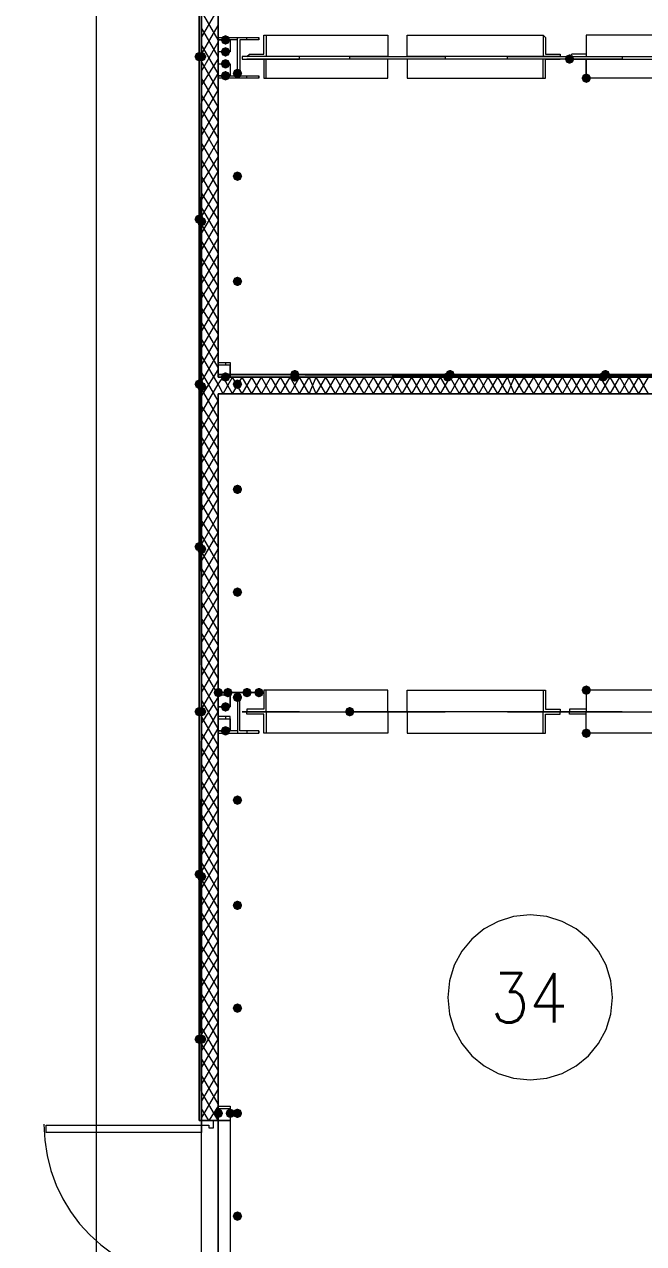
# Model space of a CAD drawing. Header units: millimetres. Extents: x 0 to 420, y 0 to 297.
# Drawn here: x 378.58 to 389.55, y 148.7 to 170.29 of the extents above; entities that cross this region are included whole.
import ezdxf

# ---------------------------------------------------------------- set-up
doc = ezdxf.new("R2010")
doc.units = ezdxf.units.MM
doc.styles.get("Standard").update_dxf_attribs({"font": 'STANDARD'})

msp = doc.modelspace()

# ---------------------------------------------------------------- hatches: boundary and pattern name
h = msp.add_hatch(color=7)
h.paths.add_polyline_path([(381.719667, 176.953333), (381.677333, 176.953333), (381.719667, 169.714333)], flags=0)
h.paths.add_polyline_path([(381.677333, 176.953333), (381.719667, 169.714333), (381.677333, 169.714333)], flags=0)
for color, points in [(7, [(382.227667, 170.010667), (382.202796, 169.950871), (382.143, 169.926), (382.083204, 169.950871), (382.058333, 170.010667), (382.083204, 170.070462), (382.143, 170.095333), (382.202796, 170.070463)]), (254, [(381.762, 169.714333), (381.737129, 169.654538), (381.677333, 169.629667), (381.617538, 169.654538), (381.592667, 169.714333), (381.617537, 169.774129), (381.677333, 169.799), (381.737129, 169.774129)]), (254, [(381.804333, 169.714333), (381.779462, 169.654538), (381.719667, 169.629667), (381.659871, 169.654538), (381.635, 169.714333), (381.659871, 169.774129), (381.719667, 169.799), (381.779462, 169.774129)]), (254, [(381.804333, 169.714333), (381.779462, 169.654538), (381.719667, 169.629667), (381.659871, 169.654538), (381.635, 169.714333), (381.659871, 169.774129), (381.719667, 169.799), (381.779462, 169.774129)]), (7, [(382.227667, 169.799), (382.202796, 169.739204), (382.143, 169.714333), (382.083204, 169.739204), (382.058333, 169.799), (382.083204, 169.858796), (382.143, 169.883667), (382.202796, 169.858796)]), (7, [(388.323667, 169.672), (388.298796, 169.612204), (388.239, 169.587333), (388.179204, 169.612204), (388.154333, 169.672), (388.179204, 169.731796), (388.239, 169.756667), (388.298796, 169.731796)]), (7, [(382.227667, 169.587333), (382.202796, 169.527537), (382.143, 169.502667), (382.083204, 169.527537), (382.058333, 169.587333), (382.083204, 169.647129), (382.143, 169.672), (382.202796, 169.647129)]), (7, [(382.439333, 169.418), (382.414462, 169.358204), (382.354667, 169.333333), (382.294871, 169.358204), (382.27, 169.418), (382.294871, 169.477796), (382.354667, 169.502667), (382.414462, 169.477796)]), (7, [(382.227667, 169.375667), (382.202796, 169.315871), (382.143, 169.291), (382.083204, 169.315871), (382.058333, 169.375667), (382.083204, 169.435462), (382.143, 169.460333), (382.202796, 169.435463)]), (7, [(388.62, 169.333333), (388.595129, 169.273537), (388.535333, 169.248667), (388.475537, 169.273537), (388.450667, 169.333333), (388.475537, 169.393129), (388.535333, 169.418), (388.595129, 169.393129)]), (7, [(382.439333, 167.597667), (382.414462, 167.537871), (382.354667, 167.513), (382.294871, 167.537871), (382.27, 167.597667), (382.294871, 167.657462), (382.354667, 167.682333), (382.414462, 167.657463)]), (254, [(381.762, 166.835667), (381.737129, 166.775871), (381.677333, 166.751), (381.617538, 166.775871), (381.592667, 166.835667), (381.617537, 166.895462), (381.677333, 166.920333), (381.737129, 166.895463)]), (254, [(381.804333, 166.793333), (381.779462, 166.733537), (381.719667, 166.708667), (381.659871, 166.733537), (381.635, 166.793333), (381.659871, 166.853129), (381.719667, 166.878), (381.779462, 166.853129)]), (7, [(382.439333, 165.735), (382.414462, 165.675204), (382.354667, 165.650333), (382.294871, 165.675204), (382.27, 165.735), (382.294871, 165.794796), (382.354667, 165.819667), (382.414462, 165.794796)]), (7, [(382.227667, 164.041667), (382.202796, 163.981871), (382.143, 163.957), (382.083204, 163.981871), (382.058333, 164.041667), (382.083204, 164.101462), (382.143, 164.126333), (382.202796, 164.101463)]), (254, [(383.455333, 164.084), (383.430462, 164.024204), (383.370667, 163.999333), (383.310871, 164.024204), (383.286, 164.084), (383.310871, 164.143796), (383.370667, 164.168667), (383.430462, 164.143796)]), (254, [(383.455333, 164.041667), (383.430462, 163.981871), (383.370667, 163.957), (383.310871, 163.981871), (383.286, 164.041667), (383.310871, 164.101462), (383.370667, 164.126333), (383.430462, 164.101463)]), (254, [(386.164667, 164.041667), (386.139796, 163.981871), (386.08, 163.957), (386.020204, 163.981871), (385.995333, 164.041667), (386.020204, 164.101462), (386.08, 164.126333), (386.139796, 164.101463)]), (254, [(386.207, 164.084), (386.182129, 164.024204), (386.122333, 163.999333), (386.062538, 164.024204), (386.037667, 164.084), (386.062537, 164.143796), (386.122333, 164.168667), (386.182129, 164.143796)]), (254, [(388.916333, 164.041667), (388.891462, 163.981871), (388.831667, 163.957), (388.771871, 163.981871), (388.747, 164.041667), (388.771871, 164.101462), (388.831667, 164.126333), (388.891462, 164.101463)]), (254, [(388.958667, 164.084), (388.933796, 164.024204), (388.874, 163.999333), (388.814204, 164.024204), (388.789333, 164.084), (388.814204, 164.143796), (388.874, 164.168667), (388.933796, 164.143796)]), (254, [(381.762, 163.914667), (381.737129, 163.854871), (381.677333, 163.83), (381.617538, 163.854871), (381.592667, 163.914667), (381.617537, 163.974462), (381.677333, 163.999333), (381.737129, 163.974463)]), (254, [(381.804333, 163.872333), (381.779462, 163.812537), (381.719667, 163.787667), (381.659871, 163.812537), (381.635, 163.872333), (381.659871, 163.932129), (381.719667, 163.957), (381.779462, 163.932129)]), (7, [(382.439333, 163.914667), (382.414462, 163.854871), (382.354667, 163.83), (382.294871, 163.854871), (382.27, 163.914667), (382.294871, 163.974462), (382.354667, 163.999333), (382.414462, 163.974463)]), (7, [(382.439333, 162.052), (382.414462, 161.992204), (382.354667, 161.967333), (382.294871, 161.992204), (382.27, 162.052), (382.294871, 162.111796), (382.354667, 162.136667), (382.414462, 162.111796)]), (254, [(381.762, 161.036), (381.737129, 160.976204), (381.677333, 160.951333), (381.617538, 160.976204), (381.592667, 161.036), (381.617537, 161.095796), (381.677333, 161.120667), (381.737129, 161.095796)]), (254, [(381.804333, 160.993667), (381.779462, 160.933871), (381.719667, 160.909), (381.659871, 160.933871), (381.635, 160.993667), (381.659871, 161.053462), (381.719667, 161.078333), (381.779462, 161.053463)]), (7, [(382.439333, 160.231667), (382.414462, 160.171871), (382.354667, 160.147), (382.294871, 160.171871), (382.27, 160.231667), (382.294871, 160.291462), (382.354667, 160.316333), (382.414462, 160.291463)]), (7, [(382.100667, 158.453667), (382.075796, 158.393871), (382.016, 158.369), (381.956204, 158.393871), (381.931333, 158.453667), (381.956204, 158.513462), (382.016, 158.538333), (382.075796, 158.513463)]), (7, [(382.27, 158.453667), (382.245129, 158.393871), (382.185333, 158.369), (382.125538, 158.393871), (382.100667, 158.453667), (382.125537, 158.513462), (382.185333, 158.538333), (382.245129, 158.513463)]), (7, [(382.608667, 158.453667), (382.583796, 158.393871), (382.524, 158.369), (382.464204, 158.393871), (382.439333, 158.453667), (382.464204, 158.513462), (382.524, 158.538333), (382.583796, 158.513463)]), (7, [(382.820333, 158.453667), (382.795462, 158.393871), (382.735667, 158.369), (382.675871, 158.393871), (382.651, 158.453667), (382.675871, 158.513462), (382.735667, 158.538333), (382.795462, 158.513463)]), (7, [(388.62, 158.496), (388.595129, 158.436204), (388.535333, 158.411333), (388.475537, 158.436204), (388.450667, 158.496), (388.475537, 158.555796), (388.535333, 158.580667), (388.595129, 158.555796)]), (7, [(382.227667, 158.199667), (382.202796, 158.139871), (382.143, 158.115), (382.083204, 158.139871), (382.058333, 158.199667), (382.083204, 158.259462), (382.143, 158.284333), (382.202796, 158.259463)]), (7, [(382.439333, 158.369), (382.414462, 158.309204), (382.354667, 158.284333), (382.294871, 158.309204), (382.27, 158.369), (382.294871, 158.428796), (382.354667, 158.453667), (382.414462, 158.428796)]), (254, [(381.762, 158.115), (381.737129, 158.055204), (381.677333, 158.030333), (381.617538, 158.055204), (381.592667, 158.115), (381.617537, 158.174796), (381.677333, 158.199667), (381.737129, 158.174796)]), (254, [(381.804333, 158.115), (381.779462, 158.055204), (381.719667, 158.030333), (381.659871, 158.055204), (381.635, 158.115), (381.659871, 158.174796), (381.719667, 158.199667), (381.779462, 158.174796)]), (7, [(384.429, 158.115), (384.404129, 158.055204), (384.344333, 158.030333), (384.284537, 158.055204), (384.259667, 158.115), (384.284537, 158.174796), (384.344333, 158.199667), (384.404129, 158.174796)]), (7, [(382.227667, 157.776333), (382.202796, 157.716537), (382.143, 157.691667), (382.083204, 157.716537), (382.058333, 157.776333), (382.083204, 157.836129), (382.143, 157.861), (382.202796, 157.836129)]), (7, [(388.62, 157.734), (388.595129, 157.674204), (388.535333, 157.649333), (388.475537, 157.674204), (388.450667, 157.734), (388.475537, 157.793796), (388.535333, 157.818667), (388.595129, 157.793796)]), (7, [(382.439333, 156.548667), (382.414462, 156.488871), (382.354667, 156.464), (382.294871, 156.488871), (382.27, 156.548667), (382.294871, 156.608462), (382.354667, 156.633333), (382.414462, 156.608463)]), (254, [(381.762, 155.236333), (381.737129, 155.176537), (381.677333, 155.151667), (381.617538, 155.176537), (381.592667, 155.236333), (381.617537, 155.296129), (381.677333, 155.321), (381.737129, 155.296129)]), (254, [(381.804333, 155.194), (381.779462, 155.134204), (381.719667, 155.109333), (381.659871, 155.134204), (381.635, 155.194), (381.659871, 155.253796), (381.719667, 155.278667), (381.779462, 155.253796)]), (7, [(382.439333, 154.686), (382.414462, 154.626204), (382.354667, 154.601333), (382.294871, 154.626204), (382.27, 154.686), (382.294871, 154.745796), (382.354667, 154.770667), (382.414462, 154.745796)]), (7, [(382.439333, 152.865667), (382.414462, 152.805871), (382.354667, 152.781), (382.294871, 152.805871), (382.27, 152.865667), (382.294871, 152.925462), (382.354667, 152.950333), (382.414462, 152.925463)]), (254, [(381.762, 152.315333), (381.737129, 152.255537), (381.677333, 152.230667), (381.617538, 152.255537), (381.592667, 152.315333), (381.617537, 152.375129), (381.677333, 152.4), (381.737129, 152.375129)]), (254, [(381.804333, 152.315333), (381.779462, 152.255537), (381.719667, 152.230667), (381.659871, 152.255537), (381.635, 152.315333), (381.659871, 152.375129), (381.719667, 152.4), (381.779462, 152.375129)]), (7, [(382.100667, 151.003), (382.075796, 150.943204), (382.016, 150.918333), (381.956204, 150.943204), (381.931333, 151.003), (381.956204, 151.062796), (382.016, 151.087667), (382.075796, 151.062796)]), (7, [(382.312333, 151.003), (382.287462, 150.943204), (382.227667, 150.918333), (382.167871, 150.943204), (382.143, 151.003), (382.167871, 151.062796), (382.227667, 151.087667), (382.287462, 151.062796)]), (7, [(382.439333, 151.003), (382.414462, 150.943204), (382.354667, 150.918333), (382.294871, 150.943204), (382.27, 151.003), (382.294871, 151.062796), (382.354667, 151.087667), (382.414462, 151.062796)]), (7, [(382.439333, 149.182667), (382.414462, 149.122871), (382.354667, 149.098), (382.294871, 149.122871), (382.27, 149.182667), (382.294871, 149.242462), (382.354667, 149.267333), (382.414462, 149.242463)])]:
    msp.add_hatch(color=color).paths.add_polyline_path(points, flags=0)
h = msp.add_hatch(color=7)
h.paths.add_polyline_path([(381.719667, 169.714333), (381.677333, 169.714333), (381.719667, 158.115)], flags=0)
h.paths.add_polyline_path([(381.677333, 169.714333), (381.719667, 158.115), (381.677333, 158.115)], flags=0)
h = msp.add_hatch(color=7)
h.paths.add_polyline_path([(394.335, 164.084), (382.016, 164.084), (394.335, 164.041667)], flags=0)
h.paths.add_polyline_path([(382.016, 164.084), (394.335, 164.041667), (382.016, 164.041667)], flags=0)
h = msp.add_hatch(color=7)
h.paths.add_polyline_path([(381.719667, 158.115), (381.677333, 158.115), (381.719667, 150.876)], flags=0)
h.paths.add_polyline_path([(381.677333, 158.115), (381.719667, 150.876), (381.677333, 150.876)], flags=0)

# ---------------------------------------------------------------- linework, layer by layer
at = {"color": 5, "lineweight": 0}
msp.add_lwpolyline([(124.290668, 139.572999), (235.669667, 139.572999), (242.146667, 139.572999), (242.146667, 143.086666), (261.831667, 143.086666), (261.831667, 139.572999), (374.607667, 139.572999), (379.857, 139.572999), (379.857, 188.467999), (268.224001, 188.467999), (261.958667, 188.467999), (261.958667, 184.869666)], dxfattribs=at)
at = {"color": 8, "lineweight": 0}
msp.add_lwpolyline([(381.719667, 140.377333), (381.719667, 187.452), (260.265333, 187.452), (260.265333, 140.377333)], close=True, dxfattribs=at)
at = {"color": 152, "lineweight": 0}
for points in [[(394.335, 187.452), (382.016, 187.452), (382.016, 164.041667), (394.335, 164.041667)], [(394.335, 140.377333), (394.335, 163.745333), (382.016, 163.745333), (382.016, 140.377333)]]:
    msp.add_lwpolyline(points, close=True, dxfattribs=at)
at = {"color": 7, "lineweight": 0}
for points in [[(381.719667, 176.953333), (381.677333, 176.953333), (381.719667, 169.714333)], [(381.677333, 176.953333), (381.719667, 169.714333), (381.677333, 169.714333)], [(381.677333, 176.953333), (381.677333, 169.714333), (381.719667, 169.714333), (381.719667, 176.953333)], [(381.677333, 176.953333), (381.677333, 169.714333), (381.719667, 169.714333), (381.719667, 176.953333)], [(382.735667, 169.333333), (382.016, 169.333333), (382.016, 169.375667), (382.354667, 169.375667), (382.354667, 170.010667), (382.016, 170.010667), (382.016, 170.053), (382.735667, 170.053), (382.735667, 170.010667), (382.397, 170.010667), (382.397, 169.375667), (382.735667, 169.375667)], [(382.227667, 169.799), (382.016, 169.799), (382.016, 170.010667), (382.227667, 170.010667), (382.227667, 169.799), (382.016, 169.799), (382.016, 170.010667), (382.227667, 170.010667)], [(385.360333, 170.095333), (387.773333, 170.095333), (387.773333, 169.714333), (385.360333, 169.714333)], [(390.990667, 170.095333), (388.535333, 170.095333), (388.535333, 169.714333), (390.990667, 169.714333)], [(381.719667, 169.714333), (381.677333, 169.714333), (381.719667, 158.115)], [(381.677333, 169.714333), (381.719667, 158.115), (381.677333, 158.115)], [(381.719667, 158.115), (381.719667, 169.714333), (381.677333, 169.714333), (381.677333, 158.115)], [(381.719667, 158.115), (381.719667, 169.714333), (381.677333, 169.714333), (381.677333, 158.115)], [(382.439333, 169.672), (383.455333, 169.672), (383.455333, 169.714333), (382.439333, 169.714333)], [(384.344333, 169.714333), (386.037667, 169.714333), (386.037667, 169.672), (384.344333, 169.672)], [(387.138333, 169.714333), (389.170333, 169.714333), (389.170333, 169.672), (387.138333, 169.672)], [(382.227667, 169.375667), (382.016, 169.375667), (382.016, 169.587333), (382.227667, 169.587333), (382.227667, 169.375667), (382.016, 169.375667), (382.016, 169.587333), (382.227667, 169.587333)], [(385.360333, 169.333333), (387.773333, 169.333333), (387.773333, 169.672), (385.360333, 169.672)], [(390.990667, 169.333333), (388.535333, 169.333333), (388.535333, 169.672), (390.990667, 169.672)], [(382.016, 164.295667), (382.227667, 164.295667), (382.227667, 164.041667), (382.016, 164.041667)], [(382.016, 164.253333), (382.016, 164.041667), (382.227667, 164.041667), (382.227667, 164.253333)], [(394.335, 164.084), (382.016, 164.084), (394.335, 164.041667)], [(382.016, 164.084), (394.335, 164.041667), (382.016, 164.041667)], [(382.016, 164.041667), (382.016, 164.084), (394.335, 164.084), (394.335, 164.041667), (382.016, 164.041667), (394.335, 164.041667), (394.335, 164.084), (382.016, 164.084)], [(385.360333, 158.496), (387.773333, 158.496), (387.773333, 158.115), (385.360333, 158.115)], [(390.990667, 158.496), (388.535333, 158.496), (388.535333, 158.115), (390.990667, 158.115)], [(382.227667, 158.453667), (382.016, 158.453667), (382.016, 158.199667), (382.227667, 158.199667)], [(382.735667, 158.453667), (382.016, 158.453667), (382.354667, 158.453667), (382.354667, 157.776333), (382.016, 157.776333), (382.016, 157.734), (382.735667, 157.734), (382.735667, 157.776333), (382.397, 157.776333), (382.397, 158.453667)], [(382.227667, 158.411333), (382.227667, 158.199667), (382.016, 158.199667), (382.016, 158.411333)], [(381.719667, 158.115), (381.677333, 158.115), (381.719667, 150.876)], [(381.677333, 158.115), (381.719667, 150.876), (381.677333, 150.876)], [(381.719667, 150.876), (381.719667, 158.115), (381.677333, 158.115), (381.677333, 150.876)], [(381.719667, 150.876), (381.719667, 158.115), (381.677333, 158.115), (381.677333, 150.876)], [(382.439333, 158.115), (383.455333, 158.115)], [(386.037667, 158.115), (384.344333, 158.115)], [(385.360333, 157.734), (387.773333, 157.734), (387.773333, 158.115), (385.360333, 158.115)], [(387.138333, 158.115), (389.170333, 158.115)], [(390.990667, 157.734), (388.535333, 157.734), (388.535333, 158.115), (390.990667, 158.115)], [(382.227667, 158.030333), (382.016, 158.030333), (382.016, 157.776333), (382.227667, 157.776333)], [(382.227667, 157.988), (382.227667, 157.776333), (382.016, 157.776333), (382.016, 157.988)], [(382.016, 150.876), (382.016, 151.087667), (382.227667, 151.087667), (382.227667, 150.876), (382.016, 150.876), (382.016, 151.13), (382.227667, 151.13), (382.227667, 150.876)], [(378.968, 150.791333), (381.719667, 150.791333), (381.719667, 150.664333), (378.968, 150.664333)], [(381.931333, 150.876), (381.719667, 150.876), (381.719667, 150.791333), (381.846667, 150.791333), (381.846667, 150.749), (381.931333, 150.749)]]:
    msp.add_lwpolyline(points, close=True, dxfattribs=at)
for points in [[(381.677333, 169.714333), (381.677333, 176.953333), (381.719667, 169.714333), (381.719667, 176.953333)], [(381.719667, 176.953333), (381.719667, 150.876)], [(382.016, 164.041667), (382.016, 176.953333)], [(381.719667, 170.053), (382.016, 170.561)], [(382.016, 170.010667), (381.719667, 170.518667)], [(381.719667, 169.756667), (382.016, 170.264667)], [(382.016, 169.714333), (381.719667, 170.222333)], [(381.719667, 169.460333), (382.016, 169.968333)], [(382.016, 169.418), (381.719667, 169.926)], [(382.016, 170.010667), (382.016, 170.053)], [(382.185333, 170.010667), (382.185333, 170.053)], [(382.354667, 169.333333), (382.354667, 170.053)], [(382.862667, 170.095333), (385.021667, 170.095333), (385.021667, 169.714333), (382.862667, 169.714333), (382.524, 169.714333), (382.566333, 169.756667), (382.778, 169.756667), (382.820333, 169.756667), (382.820333, 170.053), (382.820333, 170.095333), (382.862667, 170.095333), (382.862667, 169.714333)], [(382.524, 170.010667), (382.524, 170.053)], [(382.735667, 170.010667), (382.735667, 170.053)], [(387.773333, 170.095333), (387.815667, 170.053)], [(387.815667, 170.053), (387.815667, 169.756667), (388.069667, 169.756667), (388.069667, 169.714333)], [(388.535333, 170.053), (388.535333, 169.756667), (388.493, 169.756667), (388.281333, 169.756667), (388.239, 169.714333)], [(388.535333, 170.095333), (388.535333, 170.053)], [(381.719667, 158.115), (381.719667, 169.714333), (381.719667, 158.115), (381.677333, 169.714333)], [(388.069667, 169.714333), (387.773333, 169.714333)], [(388.239, 169.714333), (388.535333, 169.714333)], [(381.719667, 169.206333), (382.016, 169.672)], [(382.016, 169.121667), (381.719667, 169.629667)], [(382.862667, 169.333333), (385.021667, 169.333333), (385.021667, 169.672), (382.862667, 169.672), (382.524, 169.672), (382.566333, 169.672), (382.778, 169.672), (382.820333, 169.672), (382.820333, 169.629667), (382.820333, 169.333333), (382.862667, 169.333333), (382.862667, 169.672)], [(388.069667, 169.672), (387.773333, 169.672)], [(387.815667, 169.333333), (387.815667, 169.629667), (387.815667, 169.672), (388.069667, 169.672)], [(388.535333, 169.672), (388.493, 169.672), (388.281333, 169.672), (388.239, 169.672), (388.535333, 169.672), (388.535333, 169.629667), (388.535333, 169.333333)], [(381.719667, 168.91), (382.016, 169.418)], [(382.016, 168.825333), (381.719667, 169.333333)], [(382.016, 169.333333), (382.016, 169.375667)], [(382.185333, 169.333333), (382.185333, 169.375667)], [(382.524, 169.333333), (382.524, 169.375667)], [(382.735667, 169.333333), (382.735667, 169.375667)], [(387.773333, 169.333333), (387.815667, 169.333333)], [(381.719667, 168.613667), (382.016, 169.121667)], [(382.016, 168.571333), (381.719667, 169.037)], [(381.719667, 168.317333), (382.016, 168.825333)], [(382.016, 168.275), (381.719667, 168.783)], [(381.719667, 168.021), (382.016, 168.529)], [(382.016, 167.978667), (381.719667, 168.486667)], [(381.719667, 167.724667), (382.016, 168.232667)], [(382.016, 167.682333), (381.719667, 168.190333)], [(381.719667, 167.470667), (382.016, 167.936333)], [(382.016, 167.386), (381.719667, 167.894)], [(381.719667, 167.174333), (382.016, 167.682333)], [(382.016, 167.089667), (381.719667, 167.597667)], [(381.719667, 166.878), (382.016, 167.386)], [(382.016, 166.835667), (381.719667, 167.301333)], [(381.719667, 166.581667), (382.016, 167.089667)], [(382.016, 166.539333), (381.719667, 167.047333)], [(381.719667, 166.285333), (382.016, 166.793333)], [(382.016, 166.243), (381.719667, 166.751)], [(381.719667, 165.989), (382.016, 166.497)], [(382.016, 165.946667), (381.719667, 166.454667)], [(381.719667, 165.692667), (382.016, 166.200667)], [(382.016, 165.650333), (381.719667, 166.158333)], [(381.719667, 165.438667), (382.016, 165.904333)], [(382.016, 165.354), (381.719667, 165.862)], [(381.719667, 165.142333), (382.016, 165.650333)], [(382.016, 165.057667), (381.719667, 165.565667)], [(381.719667, 164.846), (382.016, 165.354)], [(382.016, 164.803667), (381.719667, 165.269333)], [(381.719667, 164.549667), (382.016, 165.057667)], [(382.016, 164.507333), (381.719667, 165.015333)], [(381.719667, 164.253333), (382.016, 164.761333)], [(382.016, 164.211), (381.719667, 164.719)], [(381.719667, 163.957), (382.016, 164.465)], [(382.016, 163.914667), (381.719667, 164.422667)], [(381.719667, 163.703), (382.016, 164.168667)], [(382.016, 163.618333), (381.719667, 164.126333)], [(382.143, 164.295667), (382.143, 164.253333)], [(381.719667, 163.406667), (382.016, 163.914667)], [(394.335, 164.041667), (382.016, 164.041667), (394.335, 164.084), (382.016, 164.084)], [(382.016, 163.914667), (382.100667, 164.041667)], [(394.335, 164.041667), (382.016, 164.041667)], [(382.100667, 163.745333), (382.016, 163.914667)], [(382.100667, 163.745333), (382.27, 164.041667)], [(382.27, 163.745333), (382.100667, 164.041667)], [(382.27, 163.745333), (382.439333, 164.041667)], [(382.439333, 163.745333), (382.27, 164.041667)], [(382.439333, 163.745333), (382.608667, 164.041667)], [(382.608667, 163.745333), (382.439333, 164.041667)], [(382.608667, 163.745333), (382.778, 164.041667)], [(382.778, 163.745333), (382.608667, 164.041667)], [(382.778, 163.745333), (382.947333, 164.041667)], [(382.947333, 163.745333), (382.778, 164.041667)], [(382.947333, 163.745333), (383.116667, 164.041667)], [(383.116667, 163.745333), (382.947333, 164.041667)], [(383.116667, 163.745333), (383.286, 164.041667)], [(383.286, 163.745333), (383.116667, 164.041667)], [(383.286, 163.745333), (383.455333, 164.041667)], [(383.455333, 163.745333), (383.286, 164.041667)], [(383.455333, 163.745333), (383.624667, 164.041667)], [(383.624667, 163.745333), (383.455333, 164.041667)], [(383.624667, 163.745333), (383.751667, 164.041667)], [(383.751667, 163.745333), (383.624667, 164.041667)], [(383.751667, 163.745333), (383.921, 164.041667)], [(383.921, 163.745333), (383.751667, 164.041667)], [(383.921, 163.745333), (384.090333, 164.041667)], [(384.090333, 163.745333), (383.921, 164.041667)], [(384.090333, 163.745333), (384.259667, 164.041667)], [(384.259667, 163.745333), (384.090333, 164.041667)], [(384.259667, 163.745333), (384.429, 164.041667)], [(384.429, 163.745333), (384.259667, 164.041667)], [(384.429, 163.745333), (384.598333, 164.041667)], [(384.598333, 163.745333), (384.429, 164.041667)], [(384.598333, 163.745333), (384.767667, 164.041667)], [(384.767667, 163.745333), (384.598333, 164.041667)], [(384.767667, 163.745333), (384.937, 164.041667)], [(384.937, 163.745333), (384.767667, 164.041667)], [(384.937, 163.745333), (385.106333, 164.041667)], [(385.106333, 163.745333), (384.937, 164.041667)], [(385.106333, 163.745333), (385.275667, 164.041667)], [(385.275667, 163.745333), (385.106333, 164.041667)], [(385.275667, 163.745333), (385.445, 164.041667)], [(385.445, 163.745333), (385.275667, 164.041667)], [(385.445, 163.745333), (385.614333, 164.041667)], [(385.614333, 163.745333), (385.445, 164.041667)], [(385.614333, 163.745333), (385.783667, 164.041667)], [(385.783667, 163.745333), (385.614333, 164.041667)], [(385.783667, 163.745333), (385.953, 164.041667)], [(385.953, 163.745333), (385.783667, 164.041667)], [(385.953, 163.745333), (386.122333, 164.041667)], [(386.122333, 163.745333), (385.953, 164.041667)], [(386.122333, 163.745333), (386.291667, 164.041667)], [(386.291667, 163.745333), (386.122333, 164.041667)], [(386.291667, 163.745333), (386.461, 164.041667)], [(386.461, 163.745333), (386.291667, 164.041667)], [(386.461, 163.745333), (386.630333, 164.041667)], [(386.630333, 163.745333), (386.461, 164.041667)], [(386.630333, 163.745333), (386.799667, 164.041667)], [(386.799667, 163.745333), (386.630333, 164.041667)], [(386.799667, 163.745333), (386.969, 164.041667)], [(386.969, 163.745333), (386.799667, 164.041667)], [(386.969, 163.745333), (387.138333, 164.041667)], [(387.138333, 163.745333), (386.969, 164.041667)], [(387.138333, 163.745333), (387.265333, 164.041667)], [(387.265333, 163.745333), (387.138333, 164.041667)], [(387.265333, 163.745333), (387.434667, 164.041667)], [(387.434667, 163.745333), (387.265333, 164.041667)], [(387.434667, 163.745333), (387.604, 164.041667)], [(387.604, 163.745333), (387.434667, 164.041667)], [(387.604, 163.745333), (387.773333, 164.041667)], [(387.773333, 163.745333), (387.604, 164.041667)], [(387.773333, 163.745333), (387.942667, 164.041667)], [(387.942667, 163.745333), (387.773333, 164.041667)], [(387.942667, 163.745333), (388.112, 164.041667)], [(388.112, 163.745333), (387.942667, 164.041667)], [(388.112, 163.745333), (388.281333, 164.041667)], [(388.281333, 163.745333), (388.112, 164.041667)], [(388.281333, 163.745333), (388.450667, 164.041667)], [(388.450667, 163.745333), (388.281333, 164.041667)], [(388.450667, 163.745333), (388.62, 164.041667)], [(388.62, 163.745333), (388.450667, 164.041667)], [(388.62, 163.745333), (388.789333, 164.041667)], [(388.789333, 163.745333), (388.62, 164.041667)], [(388.789333, 163.745333), (388.958667, 164.041667)], [(388.958667, 163.745333), (388.789333, 164.041667)], [(388.958667, 163.745333), (389.128, 164.041667)], [(389.128, 163.745333), (388.958667, 164.041667)], [(389.128, 163.745333), (389.297333, 164.041667)], [(389.297333, 163.745333), (389.128, 164.041667)], [(389.297333, 163.745333), (389.466667, 164.041667)], [(389.466667, 163.745333), (389.297333, 164.041667)], [(389.466667, 163.745333), (389.636, 164.041667)], [(389.636, 163.745333), (389.466667, 164.041667)], [(382.016, 163.322), (381.719667, 163.83)], [(382.016, 150.876), (382.016, 163.745333)], [(382.016, 163.745333), (394.335, 163.745333)], [(381.719667, 163.110333), (382.016, 163.618333)], [(382.016, 163.068), (381.719667, 163.533667)], [(381.719667, 162.814), (382.016, 163.322)], [(382.016, 162.771667), (381.719667, 163.279667)], [(381.719667, 162.517667), (382.016, 163.025667)], [(382.016, 162.475333), (381.719667, 162.983333)], [(381.719667, 162.221333), (382.016, 162.729333)], [(382.016, 162.179), (381.719667, 162.687)], [(381.719667, 161.925), (382.016, 162.433)], [(382.016, 161.882667), (381.719667, 162.390667)], [(381.719667, 161.671), (382.016, 162.136667)], [(382.016, 161.586333), (381.719667, 162.094333)], [(381.719667, 161.374667), (382.016, 161.882667)], [(382.016, 161.29), (381.719667, 161.798)], [(381.719667, 161.078333), (382.016, 161.586333)], [(382.016, 161.036), (381.719667, 161.501667)], [(381.719667, 160.782), (382.016, 161.29)], [(382.016, 160.739667), (381.719667, 161.247667)], [(381.719667, 160.485667), (382.016, 160.993667)], [(382.016, 160.443333), (381.719667, 160.951333)], [(381.719667, 160.189333), (382.016, 160.697333)], [(382.016, 160.147), (381.719667, 160.655)], [(381.719667, 159.935333), (382.016, 160.401)], [(382.016, 159.850667), (381.719667, 160.358667)], [(381.719667, 159.639), (382.016, 160.147)], [(382.016, 159.554333), (381.719667, 160.062333)], [(381.719667, 159.342667), (382.016, 159.850667)], [(382.016, 159.300333), (381.719667, 159.766)], [(381.719667, 159.046333), (382.016, 159.554333)], [(382.016, 159.004), (381.719667, 159.512)], [(381.719667, 158.75), (382.016, 159.258)], [(382.016, 158.707667), (381.719667, 159.215667)], [(381.719667, 158.453667), (382.016, 158.961667)], [(382.016, 158.411333), (381.719667, 158.919333)], [(381.719667, 158.157333), (382.016, 158.665333)], [(382.016, 158.115), (381.719667, 158.623)], [(382.862667, 158.115), (382.862667, 158.496), (382.820333, 158.496), (382.820333, 158.453667), (382.820333, 158.199667), (382.820333, 158.157333), (382.778, 158.157333), (382.566333, 158.157333), (382.524, 158.157333), (382.524, 158.115), (382.862667, 158.115), (385.021667, 158.115), (385.021667, 158.496), (382.862667, 158.496)], [(387.773333, 158.496), (387.815667, 158.496)], [(387.815667, 158.496), (387.815667, 158.453667), (387.815667, 158.199667), (387.815667, 158.157333), (388.069667, 158.157333), (388.069667, 158.115)], [(388.535333, 158.496), (388.535333, 158.453667), (388.535333, 158.199667), (388.535333, 158.157333), (388.493, 158.157333), (388.281333, 158.157333), (388.239, 158.157333), (388.239, 158.115)], [(381.719667, 157.903333), (382.016, 158.369)], [(382.016, 157.818667), (381.719667, 158.326667)], [(382.143, 158.453667), (382.143, 158.411333)], [(382.354667, 158.453667), (382.354667, 157.734)], [(381.719667, 150.876), (381.719667, 158.115), (381.719667, 150.876), (381.677333, 158.115)], [(381.719667, 157.607), (382.016, 158.115)], [(382.862667, 158.115), (382.862667, 157.734), (382.820333, 157.734), (382.820333, 158.030333), (382.820333, 158.072667), (382.778, 158.072667), (382.566333, 158.072667), (382.524, 158.072667), (382.524, 158.115), (382.862667, 158.115), (385.021667, 158.115), (385.021667, 157.734), (382.862667, 157.734)], [(388.069667, 158.115), (387.773333, 158.115)], [(388.069667, 158.115), (387.773333, 158.115)], [(387.815667, 157.734), (387.815667, 158.030333), (387.815667, 158.072667), (388.069667, 158.072667), (388.069667, 158.115)], [(388.239, 158.115), (388.535333, 158.115)], [(388.239, 158.115), (388.535333, 158.115)], [(388.535333, 157.734), (388.535333, 158.030333), (388.535333, 158.072667), (388.493, 158.072667), (388.281333, 158.072667), (388.239, 158.072667), (388.239, 158.115)], [(382.016, 157.522333), (381.719667, 158.030333)], [(382.143, 158.030333), (382.143, 157.988)], [(381.719667, 157.310667), (382.016, 157.818667)], [(382.016, 157.268333), (381.719667, 157.734)], [(382.016, 157.776333), (382.016, 157.734)], [(382.185333, 157.776333), (382.185333, 157.734)], [(382.524, 157.776333), (382.524, 157.734)], [(382.735667, 157.776333), (382.735667, 157.734)], [(387.773333, 157.734), (387.815667, 157.734)], [(381.719667, 157.014333), (382.016, 157.522333)], [(382.016, 156.972), (381.719667, 157.48)], [(381.719667, 156.718), (382.016, 157.226)], [(382.016, 156.675667), (381.719667, 157.183667)], [(381.719667, 156.421667), (382.016, 156.929667)], [(382.016, 156.379333), (381.719667, 156.887333)], [(381.719667, 156.167667), (382.016, 156.633333)], [(382.016, 156.083), (381.719667, 156.591)], [(381.719667, 155.871333), (382.016, 156.379333)], [(382.016, 155.786667), (381.719667, 156.294667)], [(381.719667, 155.575), (382.016, 156.083)], [(382.016, 155.532667), (381.719667, 155.998333)], [(381.719667, 155.278667), (382.016, 155.786667)], [(382.016, 155.236333), (381.719667, 155.744333)], [(381.719667, 154.982333), (382.016, 155.490333)], [(382.016, 154.94), (381.719667, 155.448)], [(381.719667, 154.686), (382.016, 155.194)], [(382.016, 154.643667), (381.719667, 155.151667)], [(381.719667, 154.389667), (382.016, 154.897667)], [(382.016, 154.347333), (381.719667, 154.855333)], [(381.719667, 154.135667), (382.016, 154.601333)], [(382.016, 154.051), (381.719667, 154.559)], [(389.001, 153.056167), (388.971328, 153.35051), (388.886228, 153.624662), (388.751572, 153.872749), (388.573232, 154.088899), (388.357083, 154.267238), (388.108996, 154.401894), (387.834844, 154.486995), (387.5405, 154.516667), (387.246156, 154.486995), (386.972004, 154.401894), (386.723917, 154.267238), (386.507768, 154.088899), (386.329428, 153.872749), (386.194772, 153.624662), (386.109672, 153.35051), (386.08, 153.056167)], [(381.719667, 153.839333), (382.016, 154.347333)], [(382.016, 153.754667), (381.719667, 154.262667)], [(381.719667, 153.543), (382.016, 154.051)], [(382.016, 153.500667), (381.719667, 153.966333)], [(381.719667, 153.246667), (382.016, 153.754667)], [(382.016, 153.204333), (381.719667, 153.712333)], [(381.719667, 152.950333), (382.016, 153.458333)], [(382.016, 152.908), (381.719667, 153.416)], [(381.719667, 152.654), (382.016, 153.162)], [(382.016, 152.611667), (381.719667, 153.119667)], [(381.719667, 152.4), (382.016, 152.865667)], [(386.08, 153.056167), (386.109672, 152.761823), (386.194772, 152.487671), (386.329428, 152.239584), (386.507768, 152.023434), (386.723917, 151.845095), (386.972004, 151.710439), (387.246156, 151.625339), (387.5405, 151.595667), (387.834844, 151.625339), (388.108996, 151.710439), (388.357083, 151.845095), (388.573232, 152.023434), (388.751572, 152.239584), (388.886228, 152.487671), (388.971328, 152.761823), (389.001, 153.056167)], [(382.016, 152.315333), (381.719667, 152.823333)], [(381.719667, 152.103667), (382.016, 152.611667)], [(382.016, 152.019), (381.719667, 152.527)], [(381.719667, 151.807333), (382.016, 152.315333)], [(382.016, 151.765), (381.719667, 152.230667)], [(381.719667, 151.511), (382.016, 152.019)], [(382.016, 151.468667), (381.719667, 151.976667)], [(381.719667, 151.214667), (382.016, 151.722667)], [(382.016, 151.172333), (381.719667, 151.680333)], [(381.719667, 150.918333), (382.016, 151.426333)], [(382.016, 150.876), (381.719667, 151.384)], [(382.016, 151.13), (381.846667, 150.876), (381.719667, 151.087667)], [(378.925667, 150.8125), (378.939982, 150.528991), (378.982, 150.253673), (379.050326, 149.987939), (379.143568, 149.733182), (379.26033, 149.490796), (379.399219, 149.262176), (379.558842, 149.048714), (379.737805, 148.851805), (379.934714, 148.672842), (380.148176, 148.513219), (380.376796, 148.37433), (380.619182, 148.257568), (380.873939, 148.164326), (381.139673, 148.096), (381.414991, 148.053982), (381.6985, 148.039667)], [(381.719667, 150.876), (381.931333, 150.876), (382.016, 150.876)], [(382.016, 150.876), (381.931333, 150.876), (381.719667, 150.876), (381.931333, 150.876)], [(382.016, 149.394333), (382.016, 150.876), (382.143, 150.876)], [(382.143, 150.876), (382.227667, 150.876), (382.227667, 149.394333)], [(382.143, 147.955), (382.016, 147.955), (382.016, 149.394333)], [(382.227667, 149.394333), (382.227667, 147.955), (382.143, 147.955)]]:
    msp.add_lwpolyline(points, dxfattribs=at)

# ---------------------------------------------------------------- texts
at = {"color": 7, "insert": (386.841986, 153.483699), "char_height": 0.872032, "width": 1.16270933, "attachment_point": 1}
msp.add_mtext('34', dxfattribs=at)

doc.saveas('drawing.dxf')
